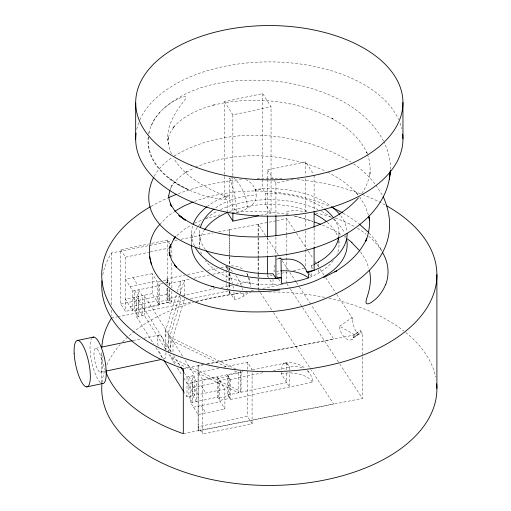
<?xml version="1.0" encoding="UTF-8"?>
<svg xmlns="http://www.w3.org/2000/svg" width="511" height="511" viewBox="0 0 511 511"><rect width="100%" height="100%" fill="white"/><g stroke="black" fill="none" stroke-linecap="round" stroke-linejoin="round"><path stroke-width="0.38" stroke-dasharray="2.56 1.92" d="M101.734 382.733L101.74 352.782M165.851 336.334L165.851 329.697L176.404 294.732M168.17 336.692L168.17 333.37L179.987 294.215M390.321 169.345C390.73 159.815 388.053 150.426 383.895 141.917M357.355 332.552L354.059 334.916A10.214 5.896 60 0 1 346.835 339.08A10.214 5.896 60 0 1 339.617 326.574L339.623 326.197L354.053 334.526C356.819 333.581 363.327 326.829 359.322 334.098L353.331 337.305L357.559 334.814L351.945 339.585M148.311 137.05C146.267 163.935 171.249 183.302 193.944 192.079C201.577 195.093 209.504 197.406 217.616 198.67C219.276 198.498 229.017 201.104 227.095 197.61C221.576 194.039 215.24 191.925 209.484 188.757A151.575 87.509 0 0 1 201.717 184.471C190.827 177.956 180.543 169.69 173.964 158.666M148.184 137.018C145.609 162.032 167.665 181.482 188.955 189.945L177.074 183.583L168.573 177.534M148.88 133.186C150.732 123.86 156.13 115.595 162.983 109.124C194.844 80.795 241.435 77.142 282.04 81.932C321.068 87.924 364.164 104.41 383.595 141.24M148.612 134.221L149.493 130.624M177.323 291.692L180.53 281.05L180.53 293.793M180.185 293.557L184.19 280.284L184.19 297.804M168.771 351.293L184.19 300.193L184.19 298.603M170.054 189.958L172.181 184.995L170.687 187.914C174.558 181.156 180.479 175.848 186.924 171.607L184.912 172.986L194.039 167.953M151.25 125.578L153.728 120.653L156.653 116.233M154.258 176.244C158.378 168.509 164.932 162.3 172.15 157.452M361.737 193.592C366.08 187.307 368.974 180.032 370.098 172.475L369.76 175.388C370.635 168.426 369.977 161.233 367.562 154.635M158.193 114.26L161.661 110.421M159.764 224.463L167.467 216.568L173.453 212.097M176.966 235.507L184.81 228.979L191.51 224.897M164.127 108.076L170.578 103.018L178.799 98.355L184.925 96.553L186.049 97.052L185.863 98.387A15.854 9.153 0 0 1 185.659 98.808C175.56 111.5 165.13 126.645 168.304 143.821L168.624 136.731L167.812 139.899L168.777 136.239L170.31 132.547L174.628 125.885L172.526 128.299C183.283 115.639 199.252 108.907 214.952 104.691L213.349 105.106C253.475 95.525 297.428 100.067 333.964 119.555L332.08 118.507C346.643 126.658 360.344 138.04 367.256 153.587M174.047 156.13C226.501 124.48 299.938 130.675 351.083 162.128M339.623 326.197L352.022 317.612L337.151 295.032M194.614 223.23L203.404 219.475M195.381 167.327C236.593 149.927 285.215 152.84 325.609 171.172M227.414 212.467L227.414 201.404L224.521 196.818L229.177 195.068L229.611 195.751L224.521 196.818A77.832 44.936 0 0 0 207.613 206.176M194.531 201.449C237.96 185.384 287.61 188.438 329.953 206.463M359.322 334.098C353.727 331.601 353.165 323.022 352.022 317.612L352.494 320.997M204.981 218.893L219.839 214.875M224.521 196.818L224.521 101.612L262.711 93.583L271.054 106.818L271.054 213.087L260.923 215.214M224.521 101.612L232.863 114.841L271.054 106.818M267.572 178.626L267.572 169.901L305.77 161.872L313.588 174.277M274.35 180.651L275.914 183.13L293.059 179.527M245.593 179.495A28.258 21.679 -32.2 0 1 255.391 190.328L262.711 188.795A77.832 44.936 0 0 1 331.013 206.176M171.862 291.468L171.862 301.637L125.431 311.391L120.8 304.039L120.8 249.834L148.65 243.977M151.748 243.332L167.225 240.074L170.597 245.421M120.8 249.834L125.431 257.18L149.423 252.14M150.196 251.98L170.316 247.752M152.169 273.692L125.431 279.306L132.847 291.072L132.847 310.982L159.585 305.367L159.585 285.451L152.169 273.692L152.169 293.601L159.585 305.367M130.069 286.658L156.807 281.044M166.988 284.474L166.988 278.897L184.733 275.174M187.69 274.554L203.953 271.13M207.651 270.357L217.264 268.339M220.956 267.56L226.13 266.474A24.387 18.715 -32.2 0 1 227.849 266.167M160.684 281.472L157.503 282.142L157.503 302.058L167.685 299.919L167.685 287.968M163.233 280.941L167.685 280.002L167.685 284.78M162.709 283.548L158.889 284.346L158.889 304.262L169.077 302.122L169.077 289.379M165.257 283.011L169.077 282.206L169.077 286.192M132.847 291.072L159.585 285.451M166.988 278.897L169.773 283.311L189.779 279.108M193.976 278.227L209.35 274.995M212.844 274.26L226.118 271.469M152.169 293.601L125.431 299.222L132.847 310.982M120.8 304.039L167.225 294.285L171.862 301.637M267.572 274.586L267.572 276.17L272.248 275.193M276.924 274.209L287.061 272.076M293.295 270.766L305.77 268.147M130.069 306.574L156.807 300.953M166.988 288.46L166.988 298.814L179.559 296.176M182.516 295.55L215.042 288.715M220.956 287.476L232.243 285.1M236.063 284.301L249.049 281.567A24.387 14.078 0 0 1 250.511 286.792M166.988 298.814L169.773 303.227L186.988 299.606M190.482 298.871L228.915 290.797M171.249 351.983L136.558 296.948L136.558 316.865L144.198 315.261L166.139 350.067M95.844 348.355L99.728 347.544M133.109 340.524L140.876 338.895M143.981 338.244L159.509 334.98M100.412 372.264A12.194 3.405 78.1 0 0 100.009 354.41A12.194 3.405 78.1 0 0 93.967 354.257A12.194 3.405 78.1 0 0 100.412 372.264L105.068 371.286M162.517 359.214L164.069 358.888M218.944 368.15L198.147 372.519L202.778 379.871L202.778 434.075L252.083 423.715L252.083 372.896M223.562 367.179L247.445 362.158L252.083 369.51L250.543 369.83M184.26 372.628L187.02 377.003L194.659 375.4L194.659 395.31L187.02 396.913L184.26 392.537M202.778 379.871L242.84 371.452M190.731 382.886L217.469 377.265L224.885 389.024L224.885 408.941L198.147 414.555L190.731 402.796L190.731 382.886L198.147 394.645L224.885 389.024M307.494 370.839A24.387 18.715 -32.2 0 1 312.496 382.202L230.435 399.449L227.65 395.035L227.65 375.125L243.919 371.708M252.498 369.907L286.792 362.695L289.577 367.109L289.577 371.088M193.509 387.293L220.247 381.672M227.65 375.125L230.435 379.532L263.702 372.545M273.308 370.526L289.577 367.109A24.387 18.715 -32.2 0 1 303.866 368.45M190.731 402.796L217.469 397.181L224.885 408.941M227.65 395.035L286.792 382.611L286.792 372.442M193.509 407.21L220.247 401.589M252.083 423.715L247.445 416.369L198.147 426.73L202.778 434.075M102.775 274.809A167.582 96.751 0 0 1 111.545 252.983L170.834 241.269M174.736 240.502L177.074 240.036M180.977 239.269L212.966 232.946M218.427 231.866L229.433 229.841L229.433 256.011M229.433 229.841L258.093 224.182L266.518 236.97M275.991 220.79L258.176 224.31L258.176 237.002M276.764 220.637L286.831 218.651L296.022 232.594M111.545 318.014L117.006 316.935M117.786 316.782L191.9 302.142M195.802 301.375L241.051 292.579M251.118 290.593L254.216 289.98M262.826 288.428L283.733 284.295M183.315 368.648L203.512 364.65M206.629 364.036L333.67 338.914L311.282 304.933M360.511 330.496L362.408 333.383L362.408 398.414L198.147 430.901L198.057 365.729L203.621 364.784M207.53 364.011L362.408 333.383M183.315 433.679L333.67 403.946L311.282 369.964M284.774 363.123C291.883 361.686 299.67 363.64 305.144 368.418M255.391 190.328A29.031 16.761 0 0 0 255.315 189.364L262.711 188.795L265.605 193.382L265.605 204.445L271.054 213.087M232.307 212.742C250.741 210.468 269.508 211.177 287.757 214.588M282.468 258.215L277.965 258.815L281.42 258.585L278.917 258.745M307.105 211.682L302.87 211.235A66.353 38.312 0 0 0 299.203 210.973C296.144 210.404 278.22 210.666 289.609 214.409M293.793 215.981L300.589 217.545L312.981 221.423L294.962 215.961M236.063 369.172L170.687 337.369L170.687 351.709M226.149 366.898L173.005 341.048L173.005 352.2M234.325 370.877L238.413 372.864L238.413 392.774L173.005 360.958L173.005 355.381M240.425 391.209L240.425 371.293L241.064 372.308L241.064 392.218L240.425 391.209L170.687 357.285L170.687 354.896M327.711 172.188C338.921 177.802 349.428 185.103 357.764 194.538L356.02 192.423L358.665 195.7M343.207 213.202L352.29 218.906L358.594 223.569M353.535 163.82C361.89 169.543 369.389 176.544 375.515 184.624M369.159 233.048L375.623 240.515L381.883 250.582M307.545 370.679L308.855 372.206M375.975 185.199L382.758 195.758M360.536 251.891L365.614 259.844L368.891 268.147M380.158 248.487L381.232 250.09M359.552 196.792L365.122 205.933L368.61 215.47M296.457 233.259L307.833 250.531M308.274 251.195L313.083 258.502M314.833 261.159L316.584 263.817M317.024 264.481L319.65 268.467M320.084 269.125L324.025 275.103M325.775 277.76L336.711 294.368M266.953 237.634L279.242 256.292M279.683 256.956L289.341 271.616M289.775 272.286L295.92 281.612M296.361 282.276L298.992 286.275M299.433 286.939L310.848 304.269M286.831 283.682L289.89 288.325M290.331 288.99L302.122 306.894M302.563 307.558L339.259 363.264M339.694 363.928L362.408 398.414M258.617 290.012L259.933 292.011M260.374 292.675L273.098 311.997M273.538 312.662L310.848 369.3M267.572 169.901L273.302 178.997M313.179 264.839A69.7 40.241 0 0 1 311.218 265.726L313.026 268.594M309.174 273.545L311.218 276.79L311.218 272.836M229.177 200.599L236.561 212.308A29.81 17.208 0 0 0 256.088 194.812A77.832 44.936 0 0 0 229.177 200.599L229.177 195.068M276.515 275.678L278.156 278.284M278.565 278.929L281.433 283.484M267.572 276.17L268.594 277.792M269.955 279.951L273.021 284.812L273.021 279.281M228.915 270.881L226.13 266.474L226.13 282.404M228.519 290.165L226.13 286.384L226.13 283.203M229.311 291.423L234.472 299.618A24.387 14.078 0 0 0 247.733 292.924M281.261 372.295A24.387 6.809 78.1 0 0 281.235 373.79L289.577 387.019L289.577 371.887M171.019 246.091L171.862 247.426L171.862 257.589M133.071 277.703L137.708 285.055M182.478 356.078L144.198 295.345L144.198 315.261M185.186 360.37L194.659 375.4M201.149 385.69L205.786 393.042M173.619 355.739L179.923 365.748M133.071 297.619L137.708 304.965M175.037 364.177L168.17 353.286L168.17 333.37M177.406 367.939L182.14 375.451M183.832 378.134L194.659 395.31M201.149 405.6L205.786 412.952M136.558 316.865L153.511 343.756M155.874 347.506L163.367 359.393M246.979 273.73L249.54 279.658L250.467 285.464M367.249 153.447L366.617 151.984L367.326 153.971M171.409 153.722L169.377 148.139L168.087 141.649M354.053 334.526L354.059 334.916M339.017 233.565L339.017 236.727M339.017 240.681L339.017 244.628M318.602 264.098L318.602 266.863M318.602 269.629L318.602 273.085M314.105 175.107L314.105 210.807M314.105 228.264L314.105 246.513M311.218 265.726L311.218 269.674M305.77 161.872L305.77 175.356M305.77 178.531L305.77 211.835M305.77 215.01L305.77 227.702M305.77 230.87L305.77 249.113M305.77 249.905L305.77 266.563M286.831 218.651L286.831 234.511M286.831 235.303L286.831 270.99M286.831 271.788L286.831 282.89M286.792 362.695L286.792 371.657M275.914 183.13L275.914 214.869M275.914 237.085L275.914 254.542M267.572 179.418L267.572 215.105M267.572 237.315L267.572 255.551M262.711 93.583L262.711 178.48M262.711 179.272L262.711 188.795M258.176 237.794L258.176 257.621M258.176 258.413L258.176 273.481M258.176 274.273L258.176 289.341M258.093 224.182L258.093 257.493M258.093 258.285L258.093 273.353M258.093 274.145L258.093 289.213M247.445 362.158L247.445 416.369M232.863 114.841L232.863 175.905M232.863 176.704L232.863 212.391M230.435 379.532L230.435 399.449M231.956 177.802A28.258 21.679 -32.2 0 0 229.611 178.205L229.611 195.751M229.433 256.803L229.433 264.736M229.433 267.911L229.433 272.67M229.433 273.462L229.433 283.771M229.433 284.563L229.433 290.114M229.433 290.906L229.433 294.873M229.35 229.714L229.35 255.883M229.35 256.675L229.35 266.985M229.35 267.777L229.35 272.535M229.35 273.334L229.35 283.643M229.35 284.435L229.35 288.402M229.35 291.57L229.35 294.745M228.915 273.589L228.915 281.408M228.915 284.538L228.915 288.447M217.469 377.265L217.469 397.181M199.609 233.565L199.609 244.628M198.147 365.87L198.147 430.901M191.478 233.565L191.478 244.628A77.832 44.936 0 0 1 200.734 223.377M187.02 377.003L187.02 396.913M180.53 296.98L180.53 300.96L165.851 349.607L165.851 329.697M171.862 263.012L171.862 288.083M169.773 283.311L169.773 286.499M169.773 289.686L169.773 303.227M167.225 240.074L167.225 284.122M167.225 288.185L167.225 294.285M125.431 257.18L125.431 311.391M111.545 252.983L111.545 305.329M111.545 310.088L111.545 315.638M232.435 271.488A24.387 14.078 60 0 0 226.13 266.474A24.387 6.809 78.1 0 1 228.008 269.955M235.846 275.544A24.387 14.078 60 0 1 242.61 290.031M243.185 293.263A24.387 14.078 60 0 1 243.377 296.342M246.781 273.404A24.387 18.715 -32.2 0 1 249.049 281.567M231.234 265.899A24.387 18.715 -32.2 0 1 242.936 269.31M229.509 273.532A24.387 6.809 78.1 0 1 232.416 283.247M232.946 285.694A24.387 6.809 78.1 0 1 233.604 289.36M233.942 291.775A24.387 6.809 78.1 0 1 234.472 299.618M281.452 369.587A24.387 6.809 78.1 0 1 289.577 367.109M281.235 373.79A24.387 14.078 0 0 1 312.496 382.202M165.941 352.628A12.194 3.405 78.1 0 1 163.558 358.754A12.194 3.405 78.1 0 1 158.838 349.294M158.084 345.628A12.194 3.405 78.1 0 1 160.064 335.133A12.194 3.405 78.1 0 1 165.666 349.422M100.412 382.509A23.71 6.624 78.1 0 1 91.469 360.785A23.71 6.624 78.1 0 1 91.635 338.41M338.646 240.477A69.7 40.241 0 0 1 337.011 254.21M333.281 260.61A69.7 40.241 0 0 1 309.251 277.614M280.98 284.308A69.7 40.241 0 0 1 205.345 260.61M201.615 254.21A69.7 40.241 0 0 1 200.274 250.154M199.98 248.787A69.7 40.241 0 0 1 204.036 230.518M229.375 211.65A69.7 40.241 0 0 1 308.107 211.196M327.283 222.285A69.7 40.241 0 0 1 337.535 236.382M334.168 218.823A69.7 40.241 0 0 1 338.755 237.034M205.345 249.553A69.7 40.241 0 0 1 199.98 229.413M215.795 207.785A69.7 40.241 0 0 1 227.414 201.404M265.605 193.382A69.7 40.241 0 0 1 322.831 207.785M194.493 245.944A77.832 44.936 0 0 1 192.871 225.115M340.741 215.719A77.832 44.936 0 0 1 347.097 232.02M206.374 218.191A77.832 44.936 0 0 1 216.638 211.548M220.426 209.663A77.832 44.936 0 0 1 318.002 209.567M321.572 211.33A77.832 44.936 0 0 1 331.639 217.712M333.447 219.168A77.832 44.936 0 0 1 344.44 232.882M345.493 235.424A77.832 44.936 0 0 1 345.998 236.938M274.548 265.088A29.81 8.323 78.1 0 0 274.056 271.775A29.81 17.208 0 0 1 279.932 270.919M276.457 259.888A29.81 8.323 78.1 0 1 280.264 259.224M233.77 177.617A29.81 17.208 60 0 1 247.445 208.303M255.321 189.364A29.644 23.87 -16.3 0 1 256.152 194.806M229.611 178.205A29.81 8.323 78.1 0 1 236.561 212.308M136.744 129.34A133.633 77.155 0 0 1 138.73 122.659M139.912 119.778A133.633 77.155 0 0 1 269.125 61.895A133.633 77.155 0 0 1 398.618 119.568M400.062 123.1A133.633 77.155 0 0 1 401.761 128.785M102.091 382.324A167.582 96.751 0 0 1 104.902 369.958M106.799 365.084A167.582 96.751 0 0 1 120.181 344.561M122.717 341.814A167.582 96.751 0 0 1 193.554 302.397M196.505 301.554A167.582 96.751 0 0 1 250.914 292.528M268.729 291.947A167.582 96.751 0 0 1 325.922 297.632M329.001 298.29A167.582 96.751 0 0 1 403.971 331.102M405.715 332.489A167.582 96.751 0 0 1 435.666 377.003M151.013 206.393A167.582 96.751 0 0 1 167.691 197.987M178.307 193.682A167.582 96.751 0 0 1 241.601 179.502M257.103 178.428A167.582 96.751 0 0 1 282.462 178.467M297.153 179.514A167.582 96.751 0 0 1 385.946 205.448M105.413 370.801A167.582 96.751 0 0 1 101.766 352.705M381.065 250.122A105.509 60.918 0 0 1 381.704 251.112M335.273 218.069A107.789 62.233 0 0 1 354.41 226.514M357.521 228.308A107.789 62.233 0 0 1 366.074 234.121M368.642 236.184A107.789 62.233 0 0 1 380.024 248.518M315.485 212.953A96.285 55.59 0 0 1 330.029 216.46M322.358 225.025A118.827 68.602 0 0 1 341.706 235.009M344.133 236.612A118.827 68.602 0 0 1 345.308 237.43M228.347 376.23L218.165 378.37L218.165 398.28L228.347 396.14L228.347 376.23M229.739 378.434L219.551 380.574L219.551 400.483L229.739 398.344L229.739 378.434M142.288 295.748L138.577 289.865L138.577 309.781L142.288 315.657L142.288 295.748M196.46 381.679L192.749 375.796L192.749 395.712L196.46 401.595L196.46 381.679M138.468 296.546L134.757 290.67L134.757 310.579L138.468 316.462L138.468 296.546M192.641 382.483L188.929 376.601L188.929 396.517L192.641 402.393L192.641 382.483"/><path stroke-width="0.77" d="M389.982 173.695C387.881 201.002 366.528 222.521 343.762 235.29C312.349 252.536 275.691 258.892 240.132 256.656C201.398 255.8 129.998 228.998 153.364 177.994M168.745 195.732L169.824 190.673M385.62 284.48C382.745 291.743 377.738 298.29 371.127 302.518A18.428 10.635 0 0 1 370.143 303.074C362.644 306.868 367.479 296.897 368.029 294.119C370.379 286.441 371.248 278.156 369.421 270.262M159.764 224.463C143.853 241.039 147.027 268.927 164.178 283.394C190.641 307.22 228.564 312.706 262.935 311.844C320.653 311.934 415.264 268.39 383.129 196.448M175.401 237.257L173.829 239.001L175.631 236.746L173.127 240.304L169.793 247.688L170.47 244.673L169.697 248.423L169.876 255.96L169.084 252.645L171.613 260.105L176.429 267.298L174.315 264.877C184.465 276.342 198.996 282.736 213.451 286.875L211.675 286.345C233.789 292.311 257.116 293.078 279.747 289.961M358.415 197.955C335.063 223.677 299.452 234.166 265.758 236.65C235.852 238.1 203.416 234.108 178.997 215.38L181.341 217.169L174.781 210.717L170.189 203.787L171.587 206.661M174.679 211.305L183.43 206.22L193.113 202.005M323.572 277.594L336.449 270.919L334.877 271.871C348.221 263.861 360.479 252.888 366.866 238.42L365.62 241.313C368.904 233.699 370.213 225.255 369.089 217.022L369.542 220.324L368.744 216.166M347.148 233.565A77.832 44.936 0 0 1 314.105 270.313L307.807 272.625A29.031 16.761 0 0 0 306.785 271.852A28.258 21.679 -32.2 0 0 281.005 259.729L281.433 283.484A77.832 44.936 0 0 0 308.484 277.927A29.81 17.208 0 0 0 280.68 270.862M204.457 229.886A69.7 40.241 0 0 1 227.414 212.467L232.863 221.116L258.585 215.706M195.151 247.196A77.832 44.936 0 0 0 275.914 278.342L281.005 277.269M306.785 271.852L314.105 270.313L314.105 247.305M77.71 340.409L93.622 337.068M101.28 347.212L132.336 340.69M105.847 371.12L160.965 359.54M86.717 386.897L102.634 383.557M281.433 277.952L275.914 278.342L273.021 273.755A69.7 40.241 0 0 1 206.284 250.748M332.035 207.389L342.568 212.844M359.214 224.029L368.648 232.531M178.997 215.38L185.314 220.171L183.059 218.453M351.823 242.674L359.776 250.927M180.715 366.994L183.871 372.002M164.152 360.645L183.871 391.911M171.287 205.952L169.109 199.52L168.656 195.892M149.474 256.318L151.313 264.098M436.899 274.586L436.899 388.36M402.949 102.43L402.949 138.775M318.602 262.022L318.602 262.711M314.105 211.605L314.105 227.472M275.914 215.661L275.914 235.494M275.914 256.126L275.914 278.342M267.572 215.898L267.572 236.516M267.572 256.343L267.572 273.794M232.863 213.183L232.863 221.116M135.677 102.973L135.677 139.318M92.395 337.522A23.71 6.624 78.1 0 1 104.793 359.833A23.71 6.624 78.1 0 1 101.497 383.263M193.132 224.361A77.832 44.936 0 0 1 206.987 206.648M331.639 206.648A77.832 44.936 0 0 1 339.847 214.569M338.646 237.724A69.7 40.241 0 0 1 314.137 264.385M200.446 227.357A69.7 40.241 0 0 1 214.058 209.037M324.568 209.037A69.7 40.241 0 0 1 333.281 217.584M314.303 213.892A69.7 40.241 0 0 1 326.216 221.391M337.988 237.736A69.7 40.241 0 0 1 338.512 239.787M307.922 272.561A29.644 21.136 -43.6 0 1 308.67 277.869M346.726 239.991A77.832 44.936 0 0 1 274.005 289.481A77.832 44.936 0 0 1 191.491 245.401M402.668 134.067A133.633 77.155 0 0 1 268.505 216.198A133.633 77.155 0 0 1 136.073 133.135M436.681 383.812A167.582 96.751 0 0 1 269.961 485.45A167.582 96.751 0 0 1 101.881 384.559M386.642 205.837A167.582 96.751 0 0 1 388.75 342.792A167.582 96.751 0 0 1 151.524 343.743A167.582 96.751 0 0 1 150.33 206.789M168.394 197.68A167.582 96.751 0 0 1 176.876 194.218M101.938 280.814A167.582 96.751 0 0 0 183.315 368.648L183.315 433.679A167.582 96.751 0 0 1 105.949 372.206M101.823 347.359A167.582 96.751 0 0 1 111.545 318.014M314.514 222.061A118.827 68.602 0 0 1 320.819 224.406M347.129 238.746A118.827 68.602 0 0 1 351.977 242.61M382.317 252.108A105.509 60.918 0 0 1 385.754 284.499M390.321 170.77L389.376 179.201L390.321 170.77M74.159 353.178A23.71 6.624 78.1 0 0 87.074 386.865A23.71 6.624 78.1 0 0 85.407 350.923A23.71 6.624 78.1 0 0 74.159 353.178M191.631 165.481A133.633 77.155 0 0 0 402.323 110.152A133.633 77.155 0 0 0 213.988 32.474A133.633 77.155 0 0 0 191.631 165.481"/></g></svg>
